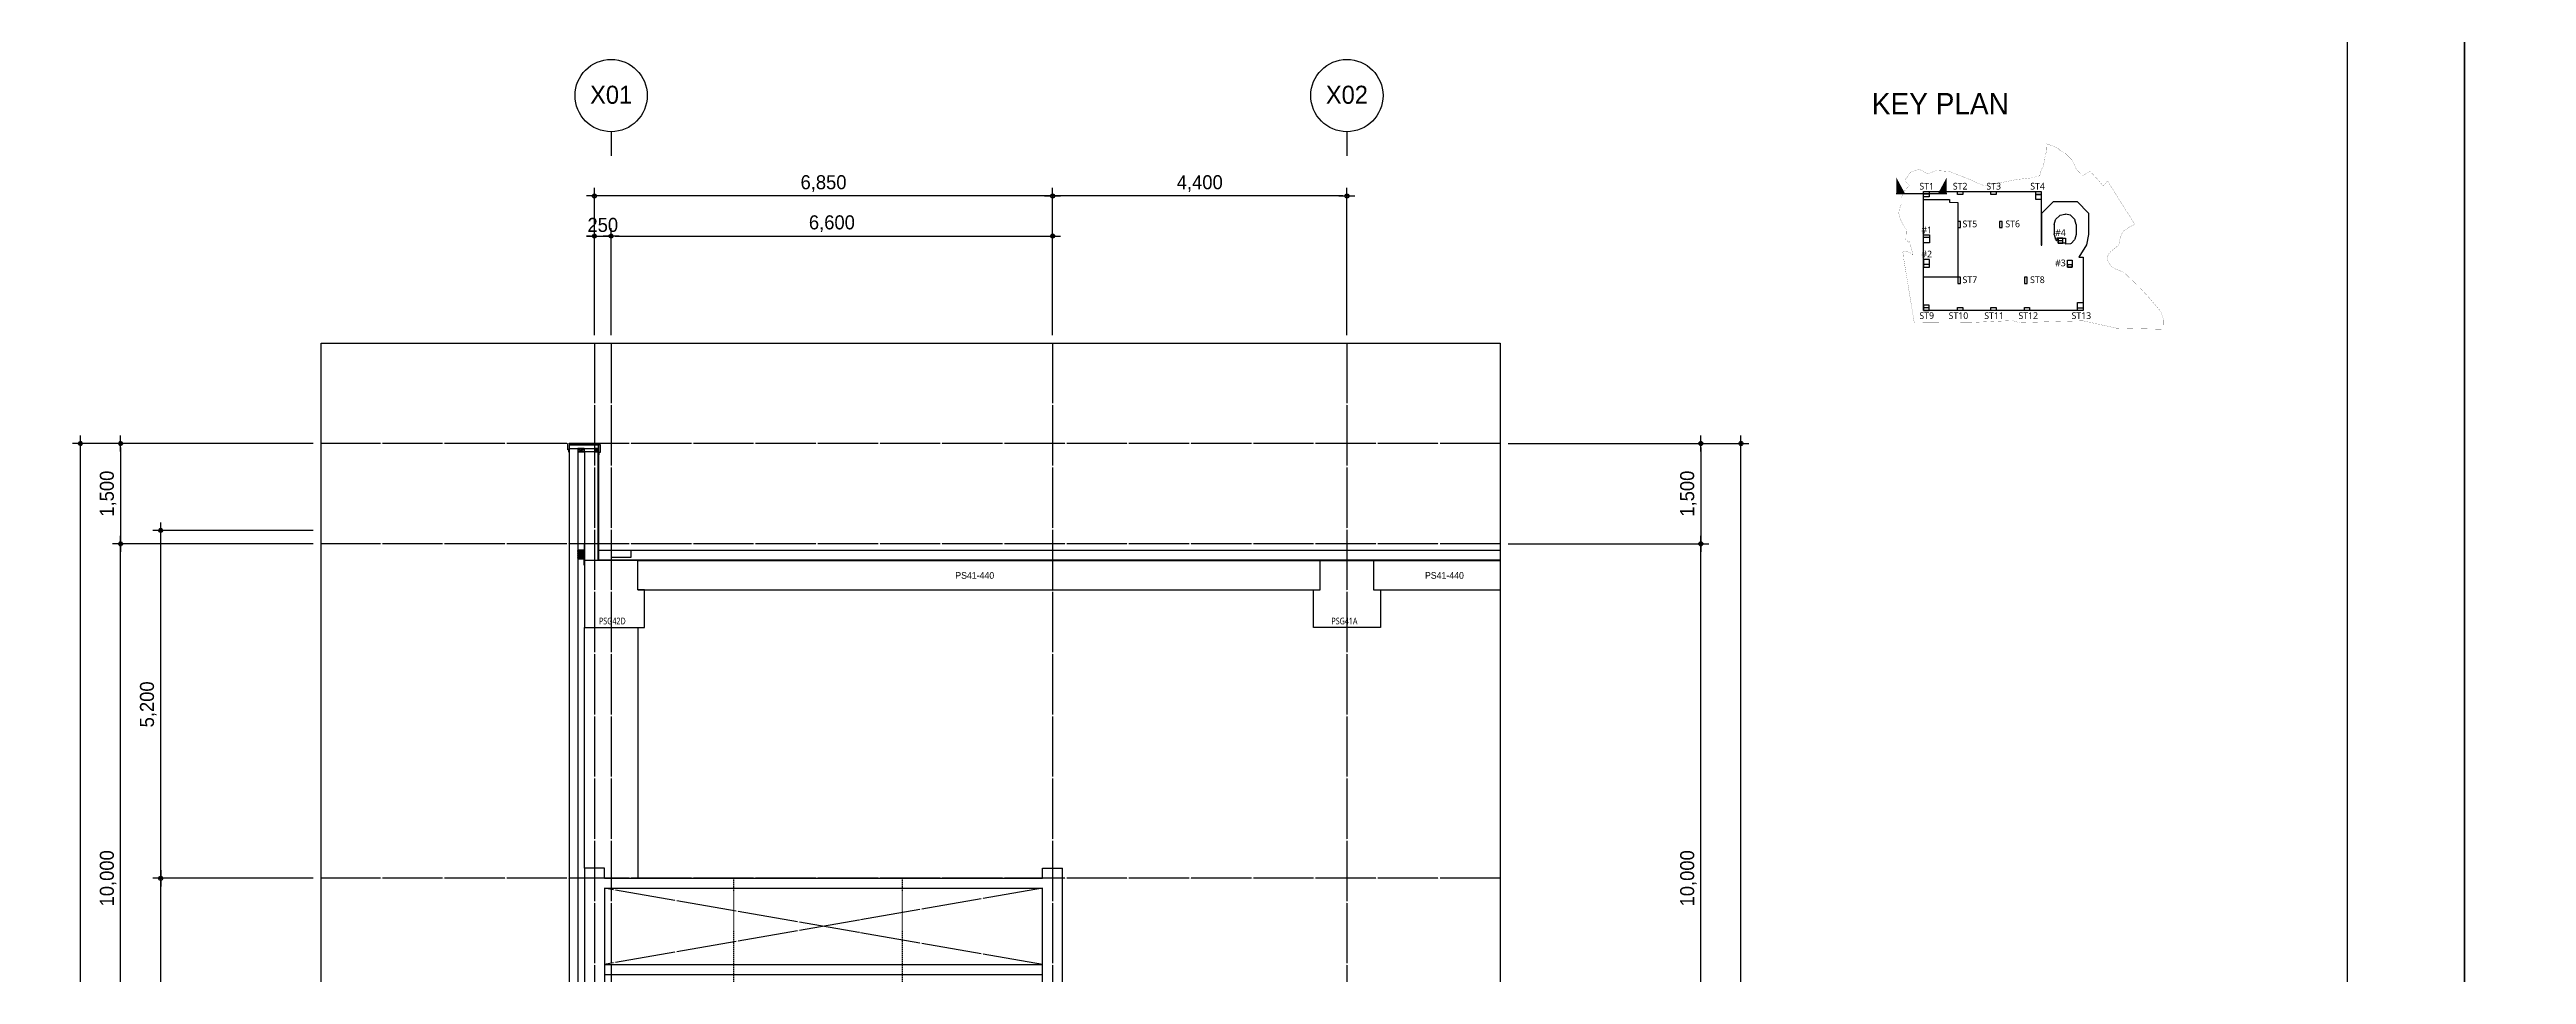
# Model space of a CAD drawing. Header units: millimetres. Extents: x 11948722 to 13111668, y -10771712 to -10232988.
# Drawn here: x 12323859 to 12360889, y -10468141 to -10454315 of the extents above; entities that cross this region are included whole.
import ezdxf
from ezdxf.enums import TextEntityAlignment as Align

# ---------------------------------------------------------------- set-up
doc = ezdxf.new("R2010")
doc.units = ezdxf.units.MM
doc.header["$LTSCALE"] = 150
doc.header["$MEASUREMENT"] = 0
for name, pattern in [('CEN', [6.2, 6, -0.1, 0, -0.1]), ('Xref-계단단면도$0$CENTERk1', [12.3, 10, -1, 0.3, -1]), ('Xref-계단단면도$0$H', [1, 0.6, -0.4]), ('Xref-계단단면도$0$PHANTOM', [2.5, 1.25, -0.25, 0.25, -0.25, 0.25, -0.25])]:
    doc.linetypes.add(name, pattern=pattern)
doc.layers.get('0').update_dxf_attribs({"linetype": 'CONTINUOUS'})
doc.layers.get('Defpoints').update_dxf_attribs({"color": 117, "linetype": 'CONTINUOUS'})
for name, color, linetype in [('A-CON', 2, 'CONTINUOUS'), ('A-FIN-4', 9, 'CONTINUOUS'), ('A-중심선', 10, 'CEN'), ('CON-C', 2, 'CONTINUOUS'), ('ELE-06', 6, 'CONTINUOUS'), ('ELE-3', 7, 'CONTINUOUS'), ('FIN-1', 9, 'CONTINUOUS'), ('HAT-252', 252, 'CONTINUOUS'), ('PIR판넬', 4, 'CONTINUOUS'), ('WIN 6', 4, 'CONTINUOUS'), ('Xref-계단단면도$0$3 dim0', 7, 'CONTINUOUS'), ('Xref-계단단면도$0$A-DIM', 7, 'CONTINUOUS'), ('Xref-계단단면도$0$CEN', 1, 'CONTINUOUS'), ('Xref-계단단면도$0$Dimtxt_011-237-1261', 253, 'CONTINUOUS'), ('Xref-계단단면도$0$ELE-3', 6, 'CONTINUOUS'), ('Xref-계단단면도$0$square', 143, 'CONTINUOUS'), ('Xref-계단단면도$0$stru_011-237-1261', 3, 'CONTINUOUS'), ('Xref-계단단면도$0$SYM-2', 7, 'CONTINUOUS'), ('Xref-계단단면도$0$TE1', 3, 'CONTINUOUS'), ('Xref-계단단면도$0$TEX', 3, 'CONTINUOUS'), ('Xref-계단단면도$0$WALL', 2, 'CONTINUOUS'), ('Xref-계단단면도$0$사업부지', 6, 'CONTINUOUS'), ('판넬_PIR 우레탄', 4, 'CONTINUOUS')]:
    doc.layers.add(name, color=color, linetype=linetype)
doc.styles.get("Standard").update_dxf_attribs({"font": 'NanumGothic.ttf'})
doc.styles.add('Xref-계단단면도$0$나눔고딕 Se', font='')
doc.styles.add('Xref-계단단면도$0$돋움', font='')
doc.styles.add('나눔고딕 Se', font='NanumGothic.ttf')
doc.styles.get('Xref-계단단면도$0$나눔고딕 Se').set_extended_font_data('Dotum')
doc.styles.get('Xref-계단단면도$0$돋움').set_extended_font_data('Dotum')
doc.dimstyles.new('Xref-계단단면도$0$A1-100', dxfattribs={"dimtxt": 3, "dimasz": 1, "dimexe": 2, "dimexo": 2, "dimgap": 1, "dimtad": 1, "dimdec": 0, "dimzin": 12, "dimdsep": 46, "dimlunit": 6, "dimtxsty": 'Xref-계단단면도$0$나눔고딕 Se', "dimblk1": 'Xref-계단단면도$0$DIMDOT', "dimblk2": 'Xref-계단단면도$0$DIMDOT', "dimsah": 1, "dimcen": -1, "dimdle": 2, "dimclrd": 256, "dimclre": 256, "dimclrt": 3, "dimadec": 0, "dimazin": 0, "dimtfac": 1, "dimtdec": 0, "dimtix": 1, "dimtmove": 2, "dimatfit": 3, "dimldrblk": 'Xref-계단단면도$0$DIMDOT', "dimfxl": 1, "dimtvp": 1, "dimtolj": 1, "dimtzin": 12, "dimlwd": -1, "dimlwe": -1, "dimarcsym": 0})

# ---------------------------------------------------------------- blocks, each defined once
blk = doc.blocks.new('A$C70812429')
at = {"layer": 'Xref-계단단면도$0$WALL', "color": 7}
for p, q in [((289377, -159419), (291069, -153102)), ((289377, -159419), (289377, -171419)), ((291069, -153102), (291569, -152236)), ((291569, -152236), (296194, -147612)), ((296194, -147612), (297060, -147112)), ((297060, -147112), (303377, -145419)), ((303377, -145419), (304377, -145419)), ((310694, -147112), (304377, -145419)), ((310694, -147112), (311560, -147612)), ((316184, -152236), (311560, -147612)), ((316184, -152236), (316684, -153102)), ((318377, -159419), (316684, -153102)), ((318377, -159419), (318377, -160419)), ((318377, -160419), (318377, -171419)), ((289377, -172419), (289377, -171419)), ((289377, -172419), (291091, -178724)), ((291591, -179590), (291091, -178724)), ((291591, -179590), (292103, -180099)), ((292700, -177089), (292700, -179851)), ((294457, -177089), (292700, -177089)), ((304357, -183889), (304357, -185119)), ((310672, -184689), (304377, -185119)), ((311538, -184189), (310672, -184689)), ((316162, -179590), (311538, -184189)), ((316662, -178724), (316162, -179590)), ((318377, -172419), (316662, -178724)), ((318377, -171419), (318377, -172419))]:
    blk.add_line(p, q, dxfattribs=at)
for points in [[(124627, -122919), (117477, -122919), (117477, -115719), (124627, -115719)], [(124627, -119519), (117477, -119519), (117477, -115719), (124627, -115719)], [(162477, -228719), (117477, -228719), (117477, -126519), (151477, -126519), (151477, -130019), (162477, -130069)], [(168977, -119669), (162077, -119669), (162077, -115719), (168977, -115719)], [(212977, -119669), (206077, -119669), (206077, -115719), (212977, -115719)], [(272277, -119669), (265127, -119669), (265127, -115719), (272277, -115719)], [(265127, -119669), (272277, -119669), (272277, -126419), (265127, -126419)], [(162477, -155200), (162477, -163200), (166127, -163200), (166127, -155200)], [(217224, -155200), (217224, -163200), (220874, -163200), (220874, -155200)], [(125477, -183119), (117477, -183119), (117477, -172719), (125477, -172719)], [(125477, -176369), (117477, -176369), (117477, -172719), (125477, -172719)], [(304377, -183889), (294477, -183889), (294477, -177089), (304377, -177089)], [(300827, -177089), (294477, -177089), (294477, -183889), (300827, -183889)], [(300827, -180639), (294477, -180639), (294477, -183889), (300827, -183889)], [(125477, -205119), (117477, -205119), (117477, -215519), (125477, -215519)], [(125477, -211869), (117477, -211869), (117477, -215519), (125477, -215519)], [(313027, -215319), (306877, -215319), (306877, -206019), (313027, -206019)], [(313027, -212069), (306877, -212069), (306877, -215319), (313027, -215319)], [(162477, -228719), (162477, -236719), (166127, -236719), (166127, -228719)], [(250077, -228719), (250077, -236719), (253727, -236719), (253727, -228719)], [(124627, -265219), (117477, -265219), (117477, -272519), (124627, -272519)], [(124627, -268719), (117477, -268719), (117477, -272519), (124627, -272519)], [(162077, -268569), (168977, -268569), (168977, -272519), (162077, -272519)], [(206077, -268569), (212977, -268569), (212977, -272519), (206077, -272519)], [(250077, -268569), (256977, -268569), (256977, -272519), (250077, -272519)], [(320127, -261969), (327277, -261969), (327277, -272519), (320127, -272519)], [(320127, -268719), (327277, -268719), (327277, -272519), (320127, -272519)]]:
    blk.add_lwpolyline(points, close=True, dxfattribs=at)
blk.add_lwpolyline([(327277, -272519), (117477, -272519), (117477, -115719), (272277, -115719), (272277, -186219), (273077, -186219), (273077, -144295), (288252, -129119), (319501, -129119), (334677, -144295), (334677, -172496), (331727, -185965), (321692, -201994), (327277, -201994), (327277, -272519)], dxfattribs=at)
blk.add_arc((292350, -179851), 350, 225.155035, 0, dxfattribs=at)
at = {"layer": 'Xref-계단단면도$0$사업부지', "color": 1, "linetype": 'Xref-계단단면도$0$PHANTOM', "const_width": 189, "flags": 128}
blk.add_lwpolyline([(97778, -182562), (94159, -179240), (94762, -165477), (92418, -162912), (88764, -156063), (85967, -149695), (84751, -143756), (86069, -137823), (88188, -132949), (88235, -124327), (91497, -115888), (98026, -108642), (98784, -107396), (95194, -104952), (93053, -100732), (95975, -96700), (100526, -90421), (111288, -86481), (123099, -92574), (134051, -88243), (151282, -89467), (169234, -96476), (179910, -100643), (187103, -104288), (197773, -108293), (225036, -103011), (239918, -100023), (258939, -97967), (270281, -95108), (271992, -88091), (274658, -83053), (276202, -76809), (276867, -71625), (279724, -60353), (279301, -53218), (288605, -56251), (294513, -59227), (298230, -62774), (302460, -64226), (312409, -73953), (315098, -78534), (318547, -86957), (327224, -95061), (332642, -91564), (336541, -89047), (346711, -100125), (352007, -106284), (353979, -108578), (359555, -101928), (374892, -126588), (390086, -150565), (395380, -159014), (387488, -162906), (379505, -168671), (376096, -176979), (375041, -183641), (373297, -186875), (361715, -196579), (358701, -203210), (360939, -209038), (365022, -214834), (370252, -218059), (380720, -221942), (396324, -236773), (400613, -240850), (407234, -248027), (414278, -255665), (429731, -273646), (433256, -283950), (432893, -297063), (371368, -295615), (327193, -285905), (308632, -286424), (243708, -288288), (234006, -285635), (179591, -288111), (105280, -288771), (91225, -203609), (91599, -199622), (89663, -195448), (94651, -194696), (94653, -194696), (94653, -194696), (94655, -194696), (100506, -196721), (103538, -199201), (98880, -181445), (97778, -182562), (94159, -179240)], close=True, dxfattribs=at)
at = {"layer": 'Defpoints', "style": '나눔고딕 Se'}
for s, p in [('ST1', (121603, -113213)), ('ST2', (165552, -113213)), ('ST3', (209789, -113213)), ('ST4', (267472, -113213)), ('#1', (121603, -170655)), ('ST5', (178387, -162807)), ('ST6', (234705, -162807)), ('#2', (121603, -202516)), ('#4', (297539, -174248)), ('ST7', (178387, -236297)), ('ST8', (267286, -236297)), ('#3', (297539, -214144)), ('ST9', (121603, -283507)), ('ST10', (163364, -283507)), ('ST11', (210218, -283507)), ('ST12', (255180, -283507)), ('ST13', (325089, -283507))]:
    blk.add_text(s, height=8800.7, dxfattribs=at).set_placement(p, align=Align.CENTER)
blk = doc.blocks.new('Xref-계단단면도$0$DIMDOT')
at = {"color": 0}
blk.add_line((-2, 0), (2, 0), dxfattribs=at)
for radius in [0.5, 0.25]:
    blk.add_circle((0, 0), radius, dxfattribs=at)
blk = doc.blocks.new('*D1769')
at = {"layer": 'Defpoints', "color": 0, "ltscale": 1200}
for p in [(12338855, -10457104), (12332255, -10458704), (12338855, -10458704)]:
    blk.add_point(p, dxfattribs=at)
at = {"layer": 'Xref-계단단면도$0$3 dim0'}
for p, q in [((12332255, -10458584), (12332255, -10456984)), ((12332315, -10457104), (12338795, -10457104)), ((12338855, -10458584), (12338855, -10456984))]:
    blk.add_line(p, q, dxfattribs=at)
at = {"layer": 'Xref-계단단면도$0$3 dim0', "ltscale": 1200, "xscale": 60, "yscale": 60, "zscale": 60, "rotation": 180}
blk.add_blockref('Xref-계단단면도$0$DIMDOT', (12332255, -10457104), dxfattribs=at)
at = {"layer": 'Xref-계단단면도$0$3 dim0', "ltscale": 1200, "xscale": 60, "yscale": 60, "zscale": 60}
blk.add_blockref('Xref-계단단면도$0$DIMDOT', (12338855, -10457104), dxfattribs=at)
at = {"layer": 'Xref-계단단면도$0$3 dim0', "color": 3, "ltscale": 1200, "insert": (12335555, -10456918), "char_height": 210, "attachment_point": 5, "style": 'Xref-계단단면도$0$나눔고딕 Se'}
blk.add_mtext('\\A1;6,600', dxfattribs=at)
blk = doc.blocks.new('*D1770')
at = {"layer": 'Defpoints', "color": 0, "ltscale": 1200}
for p in [(12345546, -10460204), (12345546, -10461704), (12348546, -10461704)]:
    blk.add_point(p, dxfattribs=at)
at = {"layer": 'Xref-계단단면도$0$3 dim0'}
for p, q in [((12345666, -10460204), (12348666, -10460204)), ((12348546, -10460264), (12348546, -10461644)), ((12345666, -10461704), (12348666, -10461704))]:
    blk.add_line(p, q, dxfattribs=at)
at = {"layer": 'Xref-계단단면도$0$3 dim0', "ltscale": 1200, "xscale": 60, "yscale": 60, "zscale": 60}
for p, rotation in [((12348546, -10460204), 90), ((12348546, -10461704), 270)]:
    blk.add_blockref('Xref-계단단면도$0$DIMDOT', p, dxfattribs=dict(at, rotation=rotation))
at = {"layer": 'Xref-계단단면도$0$3 dim0', "color": 3, "ltscale": 1200, "insert": (12348361, -10460954), "char_height": 210, "attachment_point": 5, "rotation": 90, "style": 'Xref-계단단면도$0$나눔고딕 Se'}
blk.add_mtext('\\A1;1,500', dxfattribs=at)
blk = doc.blocks.new('*D1771')
at = {"layer": 'Defpoints', "color": 0, "ltscale": 1200}
for p in [(12327921, -10460204), (12324921, -10461704), (12327921, -10461704)]:
    blk.add_point(p, dxfattribs=at)
at = {"layer": 'Xref-계단단면도$0$3 dim0'}
for p, q in [((12327801, -10460204), (12324801, -10460204)), ((12324921, -10460264), (12324921, -10461644)), ((12327801, -10461704), (12324801, -10461704))]:
    blk.add_line(p, q, dxfattribs=at)
at = {"layer": 'Xref-계단단면도$0$3 dim0', "ltscale": 1200, "xscale": 60, "yscale": 60, "zscale": 60}
for p, rotation in [((12324921, -10460204), 90), ((12324921, -10461704), 270)]:
    blk.add_blockref('Xref-계단단면도$0$DIMDOT', p, dxfattribs=dict(at, rotation=rotation))
at = {"layer": 'Xref-계단단면도$0$3 dim0', "color": 3, "ltscale": 1200, "insert": (12324735, -10460954), "char_height": 210, "attachment_point": 5, "rotation": 90, "style": 'Xref-계단단면도$0$나눔고딕 Se'}
blk.add_mtext('\\A1;1,500', dxfattribs=at)
blk = doc.blocks.new('*D1772')
at = {"layer": 'Defpoints', "color": 0, "ltscale": 1200}
for p in [(12324921, -10461704), (12327921, -10461704), (12327921, -10471704)]:
    blk.add_point(p, dxfattribs=at)
at = {"layer": 'Xref-계단단면도$0$3 dim0'}
for p, q in [((12327801, -10461704), (12324801, -10461704)), ((12324921, -10471644), (12324921, -10461764)), ((12327801, -10471704), (12324801, -10471704))]:
    blk.add_line(p, q, dxfattribs=at)
at = {"layer": 'Xref-계단단면도$0$3 dim0', "ltscale": 1200, "xscale": 60, "yscale": 60, "zscale": 60}
for p, rotation in [((12324921, -10461704), 90), ((12324921, -10471704), 270)]:
    blk.add_blockref('Xref-계단단면도$0$DIMDOT', p, dxfattribs=dict(at, rotation=rotation))
at = {"layer": 'Xref-계단단면도$0$3 dim0', "color": 3, "ltscale": 1200, "insert": (12324735, -10466704), "char_height": 210, "attachment_point": 5, "rotation": 90, "style": 'Xref-계단단면도$0$나눔고딕 Se'}
blk.add_mtext('\\A1;10,000', dxfattribs=at)
blk = doc.blocks.new('*D1773')
at = {"layer": 'Defpoints', "color": 0, "ltscale": 1200}
for p in [(12332005, -10456504), (12332005, -10458704), (12338855, -10458704)]:
    blk.add_point(p, dxfattribs=at)
at = {"layer": 'Xref-계단단면도$0$3 dim0'}
for p, q in [((12332005, -10458584), (12332005, -10456384)), ((12338795, -10456504), (12332065, -10456504)), ((12338855, -10458584), (12338855, -10456384))]:
    blk.add_line(p, q, dxfattribs=at)
at = {"layer": 'Xref-계단단면도$0$3 dim0', "ltscale": 1200, "xscale": 60, "yscale": 60, "zscale": 60, "rotation": 180}
blk.add_blockref('Xref-계단단면도$0$DIMDOT', (12332005, -10456504), dxfattribs=at)
at = {"layer": 'Xref-계단단면도$0$3 dim0', "ltscale": 1200, "xscale": 60, "yscale": 60, "zscale": 60}
blk.add_blockref('Xref-계단단면도$0$DIMDOT', (12338855, -10456504), dxfattribs=at)
at = {"layer": 'Xref-계단단면도$0$3 dim0', "color": 3, "ltscale": 1200, "insert": (12335430, -10456318), "char_height": 210, "attachment_point": 5, "style": 'Xref-계단단면도$0$나눔고딕 Se'}
blk.add_mtext('\\A1;6,850', dxfattribs=at)
blk = doc.blocks.new('*D1774')
at = {"layer": 'Defpoints', "color": 0, "ltscale": 1200}
for p in [(12345546, -10460204), (12349146, -10460204), (12345546, -10491704)]:
    blk.add_point(p, dxfattribs=at)
at = {"layer": 'Xref-계단단면도$0$3 dim0'}
for p, q in [((12345666, -10460204), (12349266, -10460204)), ((12349146, -10491644), (12349146, -10460264)), ((12345666, -10491704), (12349266, -10491704))]:
    blk.add_line(p, q, dxfattribs=at)
at = {"layer": 'Xref-계단단면도$0$3 dim0', "ltscale": 1200, "xscale": 60, "yscale": 60, "zscale": 60}
for p, rotation in [((12349146, -10460204), 90), ((12349146, -10491704), 270)]:
    blk.add_blockref('Xref-계단단면도$0$DIMDOT', p, dxfattribs=dict(at, rotation=rotation))
at = {"layer": 'Xref-계단단면도$0$3 dim0', "color": 3, "ltscale": 1200, "insert": (12348961, -10475954), "char_height": 210, "attachment_point": 5, "rotation": 90, "style": 'Xref-계단단면도$0$나눔고딕 Se'}
blk.add_mtext('\\A1;31,500', dxfattribs=at)
blk = doc.blocks.new('*D1775')
at = {"layer": 'Defpoints', "color": 0, "ltscale": 1200}
for p in [(12345546, -10461704), (12348546, -10461704), (12345546, -10471704)]:
    blk.add_point(p, dxfattribs=at)
at = {"layer": 'Xref-계단단면도$0$3 dim0'}
for p, q in [((12345666, -10461704), (12348666, -10461704)), ((12348546, -10471644), (12348546, -10461764)), ((12345666, -10471704), (12348666, -10471704))]:
    blk.add_line(p, q, dxfattribs=at)
at = {"layer": 'Xref-계단단면도$0$3 dim0', "ltscale": 1200, "xscale": 60, "yscale": 60, "zscale": 60}
for p, rotation in [((12348546, -10461704), 90), ((12348546, -10471704), 270)]:
    blk.add_blockref('Xref-계단단면도$0$DIMDOT', p, dxfattribs=dict(at, rotation=rotation))
at = {"layer": 'Xref-계단단면도$0$3 dim0', "color": 3, "ltscale": 1200, "insert": (12348361, -10466704), "char_height": 210, "attachment_point": 5, "rotation": 90, "style": 'Xref-계단단면도$0$나눔고딕 Se'}
blk.add_mtext('\\A1;10,000', dxfattribs=at)
blk = doc.blocks.new('*D1779')
at = {"layer": 'Defpoints', "color": 0, "ltscale": 1200}
for p in [(12332255, -10457104), (12332005, -10458704), (12332255, -10458704)]:
    blk.add_point(p, dxfattribs=at)
at = {"layer": 'Xref-계단단면도$0$3 dim0'}
for p, q in [((12331945, -10457104), (12331885, -10457104)), ((12332005, -10458584), (12332005, -10456984)), ((12332005, -10457104), (12332255, -10457104)), ((12332255, -10458584), (12332255, -10456984)), ((12332315, -10457104), (12332375, -10457104))]:
    blk.add_line(p, q, dxfattribs=at)
at = {"layer": 'Xref-계단단면도$0$3 dim0', "ltscale": 1200, "xscale": 60, "yscale": 60, "zscale": 60}
blk.add_blockref('Xref-계단단면도$0$DIMDOT', (12332005, -10457104), dxfattribs=at)
at = {"layer": 'Xref-계단단면도$0$3 dim0', "ltscale": 1200, "xscale": 60, "yscale": 60, "zscale": 60, "rotation": 180}
blk.add_blockref('Xref-계단단면도$0$DIMDOT', (12332255, -10457104), dxfattribs=at)
at = {"layer": 'Xref-계단단면도$0$3 dim0', "color": 3, "ltscale": 1200, "insert": (12332130, -10456938), "char_height": 210, "attachment_point": 5, "style": 'Xref-계단단면도$0$나눔고딕 Se'}
blk.add_mtext('\\A1;250', dxfattribs=at)
blk = doc.blocks.new('*D1780')
at = {"layer": 'Defpoints', "color": 0, "ltscale": 1200}
for p in [(12338855, -10456504), (12338855, -10458704), (12343255, -10458704)]:
    blk.add_point(p, dxfattribs=at)
at = {"layer": 'Xref-계단단면도$0$3 dim0'}
for p, q in [((12338855, -10458584), (12338855, -10456384)), ((12343195, -10456504), (12338915, -10456504)), ((12343255, -10458584), (12343255, -10456384))]:
    blk.add_line(p, q, dxfattribs=at)
at = {"layer": 'Xref-계단단면도$0$3 dim0', "ltscale": 1200, "xscale": 60, "yscale": 60, "zscale": 60, "rotation": 180}
blk.add_blockref('Xref-계단단면도$0$DIMDOT', (12338855, -10456504), dxfattribs=at)
at = {"layer": 'Xref-계단단면도$0$3 dim0', "ltscale": 1200, "xscale": 60, "yscale": 60, "zscale": 60}
blk.add_blockref('Xref-계단단면도$0$DIMDOT', (12343255, -10456504), dxfattribs=at)
at = {"layer": 'Xref-계단단면도$0$3 dim0', "color": 3, "ltscale": 1200, "insert": (12341055, -10456318), "char_height": 210, "attachment_point": 5, "style": 'Xref-계단단면도$0$나눔고딕 Se'}
blk.add_mtext('\\A1;4,400', dxfattribs=at)
blk = doc.blocks.new('*D1789')
at = {"layer": 'Defpoints', "color": 0, "ltscale": 1200}
for p in [(12324321, -10460204), (12327921, -10460204), (12327921, -10491704)]:
    blk.add_point(p, dxfattribs=at)
at = {"layer": 'Xref-계단단면도$0$3 dim0'}
for p, q in [((12327801, -10460204), (12324201, -10460204)), ((12324321, -10491644), (12324321, -10460264)), ((12327801, -10491704), (12324201, -10491704))]:
    blk.add_line(p, q, dxfattribs=at)
at = {"layer": 'Xref-계단단면도$0$3 dim0', "ltscale": 1200, "xscale": 60, "yscale": 60, "zscale": 60}
for p, rotation in [((12324321, -10460204), 90), ((12324321, -10491704), 270)]:
    blk.add_blockref('Xref-계단단면도$0$DIMDOT', p, dxfattribs=dict(at, rotation=rotation))
at = {"layer": 'Xref-계단단면도$0$3 dim0', "color": 3, "ltscale": 1200, "insert": (12324135, -10475954), "char_height": 210, "attachment_point": 5, "rotation": 90, "style": 'Xref-계단단면도$0$나눔고딕 Se'}
blk.add_mtext('\\A1;31,500', dxfattribs=at)
blk = doc.blocks.new('*D1794')
at = {"layer": 'Defpoints', "color": 0, "ltscale": 1200}
for p in [(12325521, -10466704), (12327921, -10466704), (12327921, -10471704)]:
    blk.add_point(p, dxfattribs=at)
at = {"layer": 'Xref-계단단면도$0$3 dim0'}
for p, q in [((12327801, -10466704), (12325401, -10466704)), ((12325521, -10471644), (12325521, -10466764)), ((12327801, -10471704), (12325401, -10471704))]:
    blk.add_line(p, q, dxfattribs=at)
at = {"layer": 'Xref-계단단면도$0$3 dim0', "ltscale": 1200, "xscale": 60, "yscale": 60, "zscale": 60}
for p, rotation in [((12325521, -10466704), 90), ((12325521, -10471704), 270)]:
    blk.add_blockref('Xref-계단단면도$0$DIMDOT', p, dxfattribs=dict(at, rotation=rotation))
at = {"layer": 'Xref-계단단면도$0$3 dim0', "color": 3, "ltscale": 1200, "insert": (12325335, -10469204), "char_height": 210, "attachment_point": 5, "rotation": 90, "style": 'Xref-계단단면도$0$나눔고딕 Se'}
blk.add_mtext('\\A1;5,000', dxfattribs=at)
blk = doc.blocks.new('*D1796')
at = {"layer": 'Defpoints', "color": 0, "ltscale": 1200}
for p in [(12325521, -10461504), (12327921, -10461504), (12327921, -10466704)]:
    blk.add_point(p, dxfattribs=at)
at = {"layer": 'Xref-계단단면도$0$3 dim0'}
for p, q in [((12327801, -10461504), (12325401, -10461504)), ((12325521, -10466644), (12325521, -10461564)), ((12327801, -10466704), (12325401, -10466704))]:
    blk.add_line(p, q, dxfattribs=at)
at = {"layer": 'Xref-계단단면도$0$3 dim0', "ltscale": 1200, "xscale": 60, "yscale": 60, "zscale": 60}
for p, rotation in [((12325521, -10461504), 90), ((12325521, -10466704), 270)]:
    blk.add_blockref('Xref-계단단면도$0$DIMDOT', p, dxfattribs=dict(at, rotation=rotation))
at = {"layer": 'Xref-계단단면도$0$3 dim0', "color": 3, "ltscale": 1200, "insert": (12325335, -10464104), "char_height": 210, "attachment_point": 5, "rotation": 90, "style": 'Xref-계단단면도$0$나눔고딕 Se'}
blk.add_mtext('\\A1;5,200', dxfattribs=at)
blk = doc.blocks.new('Xref-계단단면도$0$square100x50')
at = {"layer": 'Xref-계단단면도$0$CEN', "linetype": 'Xref-계단단면도$0$CENTERk1', "ltscale": 0.01}
for p, q in [((-45, 5), (45, 45)), ((-45, 45), (45, 5))]:
    blk.add_line(p, q, dxfattribs=at)
at = {"layer": 'Xref-계단단면도$0$stru_011-237-1261'}
for points in [[(50, 42, 0.414214), (42, 50), (-42, 50, 0.414214), (-50, 42), (-50, 8, 0.414214), (-42, 0), (42, 0, 0.414214), (50, 8)], [(47, 42, 0.414214), (42, 47), (-42, 47, 0.414214), (-47, 42), (-47, 8, 0.414214), (-42, 3), (42, 3, 0.414214), (47, 8)]]:
    blk.add_lwpolyline(points, format="xyb", close=True, dxfattribs=at)
blk = doc.blocks.new('Xref-계단단면도$0$square50x50x2.3')
at = {"layer": 'Xref-계단단면도$0$CEN', "linetype": 'Xref-계단단면도$0$CENTERk1', "ltscale": 0.01}
for p, q in [((-20, 5), (20, 45)), ((-20, 45), (20, 5))]:
    blk.add_line(p, q, dxfattribs=at)
at = {"layer": 'Xref-계단단면도$0$stru_011-237-1261'}
for points in [[(-17, 50, 0.414214), (-25, 42), (-25, 8, 0.414214), (-17, 0), (17, 0, 0.414214), (25, 8), (25, 42, 0.414214), (17, 50)], [(-17, 3), (17, 3, 0.414214), (22, 8), (22, 42, 0.414214), (17, 47), (-17, 47, 0.414214), (-22, 42), (-22, 8, 0.414214)]]:
    blk.add_lwpolyline(points, format="xyb", close=True, dxfattribs=at)
blk = doc.blocks.new('PSG42D')
at = {"layer": 'CON-C', "ltscale": 1200, "flags": 128}
blk.add_lwpolyline([(450, 560), (350, 560), (350, 1000), (-450, 1000), (-450, 0), (450, 0)], close=True, dxfattribs=at)
at = {"layer": 'Defpoints', "color": 1, "width": 0.8}
blk.add_text('PSG42D', height=99.8, dxfattribs=at).set_placement((-231, 96), align=Align.MIDDLE_LEFT)
blk = doc.blocks.new('PSG41A')
at = {"layer": 'CON-C', "ltscale": 1200, "flags": 128}
blk.add_lwpolyline([(-500, 0), (-500, 560), (-400, 560), (-400, 1000), (400, 1000), (400, 560), (500, 560), (500, 0)], close=True, dxfattribs=at)
at = {"layer": 'Defpoints', "color": 1, "width": 0.8}
blk.add_text('PSG41A', height=99.8, dxfattribs=at).set_placement((-231, 96), align=Align.MIDDLE_LEFT)

msp = doc.modelspace()

# ---------------------------------------------------------------- hatches: boundary and pattern name
at = {"layer": 'HAT-252'}
h = msp.add_hatch(dxfattribs=at)
h.set_pattern_fill('CORK', color=256, scale=2.4, angle=180, style=0)
h.set_pattern_definition([(0, (7782918.275, -13780760.485), (0, 7.62), []), (135, (7782922.085, -13780764.295), (-15.24000658, -15.24000658), [10.776312, -10.776312]), (135, (7782923.99, -13780764.295), (-15.24000658, -15.24000658), [10.776312, -10.776312]), (135, (7782925.895, -13780764.295), (-15.24000658, -15.24000658), [10.776312, -10.776312])])
h.paths.add_polyline_path([(12331754.7, -10461803.5), (12331754.7, -10461928.5), (12331854.7, -10461928.5), (12331854.7, -10461803.5)])

# ---------------------------------------------------------------- linework, layer by layer
at = {"layer": 'A-FIN-4'}
for p, q in [((12332254.8, -10461803.5), (12332254.8, -10461903.5)), ((12332254.8, -10461903.5), (12332554.8, -10461903.5)), ((12332554.8, -10461903.5), (12332554.8, -10461803.5))]:
    msp.add_line(p, q, dxfattribs=at)
at = {"layer": 'A-중심선'}
for p, q in [((12332004.7, -10458703.5), (12332004.7, -10505384.5)), ((12332254.7, -10458703.5), (12332254.7, -10505384.5)), ((12338854.7, -10458703.5), (12338854.7, -10505384.5)), ((12343254.7, -10458703.5), (12343254.7, -10505384.5)), ((12345546.5, -10460203.5), (12327920.5, -10460203.5)), ((12345546.5, -10461703.5), (12327920.5, -10461703.5)), ((12345546.5, -10466703.5), (12327920.5, -10466703.5)), ((12338704.7, -10467991), (12332154.7, -10466853.5)), ((12338704.7, -10466853.5), (12332154.7, -10467991))]:
    msp.add_line(p, q, dxfattribs=at)
at = {"layer": 'CON-C', "ltscale": 1200}
for p, q in [((12331854.7, -10460328.5), (12331854.7, -10461953.5)), ((12332054.7, -10460328.5), (12331854.7, -10460328.5)), ((12332054.7, -10460328.5), (12332054.7, -10461953.5)), ((12332654.7, -10461953.5), (12345546.5, -10461953.5)), ((12332654.7, -10462393.5), (12342754.7, -10462393.5)), ((12343754.7, -10462393.5), (12345546.5, -10462393.5)), ((12331854.7, -10466553.5), (12331854.7, -10469406.9)), ((12332154.7, -10466553.5), (12331854.7, -10466553.5)), ((12332154.7, -10466703.5), (12332154.7, -10466553.5)), ((12338704.7, -10466703.5), (12338704.7, -10466553.5)), ((12338704.7, -10466553.5), (12339004.7, -10466553.5)), ((12339004.7, -10469603.5), (12339004.7, -10466553.5)), ((12332154.7, -10466703.5), (12338704.7, -10466703.5)), ((12332154.7, -10466853.5), (12332154.7, -10469406.9)), ((12332154.7, -10466853.5), (12338704.7, -10466853.5)), ((12338704.7, -10469603.5), (12338704.7, -10466853.5))]:
    msp.add_line(p, q, dxfattribs=at)
at = {"layer": 'Defpoints', "ltscale": 1200}
for points in [[(12315412.7, -10452136.3), (12359962.7, -10452136.3), (12359962.7, -10515136.3), (12315412.7, -10515136.3)], [(12359962.7, -10452136.3), (12404512.7, -10452136.3), (12404512.7, -10515136.3), (12359962.7, -10515136.3)], [(12317265.7, -10508461.3), (12358215.7, -10508461.3), (12358215.7, -10453936.3), (12317265.7, -10453936.3)], [(12327920.5, -10458703.5), (12345546.5, -10458703.5), (12345546.5, -10505848.4), (12327920.5, -10505848.4)]]:
    msp.add_lwpolyline(points, close=True, dxfattribs=at)
at = {"layer": 'ELE-06'}
msp.add_line((12345546.5, -10461803.5), (12332054.7, -10461803.5), dxfattribs=at)
at = {"layer": 'ELE-3'}
for p, q in [((12331850.8, -10461707.5), (12331850.8, -10461799.7)), ((12331850.8, -10461707.5), (12331854.7, -10461707.5)), ((12331854.7, -10461707.5), (12331854.7, -10461803.5)), ((12331850.8, -10461799.7), (12331754.7, -10461799.7)), ((12331754.7, -10461803.5), (12331754.7, -10461799.7)), ((12331854.7, -10461803.5), (12331754.7, -10461803.5)), ((12331854.7, -10461928.5), (12331754.7, -10461928.5)), ((12331754.7, -10461928.5), (12331754.7, -10461932.4)), ((12331850.8, -10461932.4), (12331754.7, -10461932.4)), ((12331850.8, -10462024.5), (12331850.8, -10461932.4)), ((12331850.8, -10462024.5), (12331854.7, -10462024.5)), ((12331854.7, -10462024.5), (12331854.7, -10461928.5))]:
    msp.add_line(p, q, dxfattribs=at)
at = {"layer": 'FIN-1'}
for p, q in [((12331606.2, -10460203.5), (12332088.6, -10460220.2)), ((12331606.2, -10460298.5), (12331606.2, -10460203.5)), ((12331624.9, -10460298.5), (12331606.2, -10460298.5)), ((12331608.6, -10460206), (12332086.2, -10460222.5)), ((12331608.6, -10460296.1), (12331608.6, -10460206)), ((12331627.3, -10460296.1), (12331608.6, -10460296.1)), ((12331624.9, -10460331.5), (12331624.9, -10460298.5)), ((12331627.3, -10460331.5), (12331627.3, -10460296.1)), ((12332086.2, -10460222.5), (12332086.2, -10460336.7)), ((12332088.6, -10460220.2), (12332088.6, -10460339.1)), ((12331627.3, -10460316.5), (12331629.7, -10460316.5)), ((12331629.7, -10460316.5), (12331629.7, -10460331.5)), ((12332064.7, -10460358.2), (12332067.1, -10460358.2)), ((12332086.2, -10460336.7), (12332067.1, -10460336.7)), ((12332067.1, -10460336.7), (12332067.1, -10460373.2)), ((12332088.6, -10460339.1), (12332069.5, -10460339.1)), ((12332069.5, -10460339.1), (12332069.5, -10460373.2))]:
    msp.add_line(p, q, dxfattribs=at)
msp.add_lwpolyline([(12331854.7, -10461803.5), (12331754.7, -10461803.5), (12331754.7, -10461928.5), (12331854.7, -10461928.5)], close=True, dxfattribs=at)
for centre in [(12331627.3, -10460331.5), (12332067.1, -10460373.2)]:
    msp.add_arc(centre, 2.4, 180, 0, dxfattribs=at)
at = {"layer": 'HAT-252', "ltscale": 1200}
for p, q in [((12332054.7, -10460328.5), (12332064.7, -10460328.5)), ((12332064.7, -10460328.5), (12332064.7, -10461943.5)), ((12332064.7, -10461943.5), (12345546.5, -10461943.5))]:
    msp.add_line(p, q, dxfattribs=at)
at = {"layer": 'PIR판넬'}
for p, q in [((12331629.7, -10460228.5), (12331629.7, -10469406.9)), ((12331754.7, -10460278.5), (12331754.7, -10469406.9))]:
    msp.add_line(p, q, dxfattribs=at)
at = {"layer": 'WIN 6', "color": 8}
for p, q in [((12331854.7, -10466553.5), (12331854.7, -10462953.5)), ((12332654.7, -10462953.5), (12332654.7, -10466703.5))]:
    msp.add_line(p, q, dxfattribs=at)
at = {"layer": 'Xref-계단단면도$0$A-DIM', "color": 135, "linetype": 'Xref-계단단면도$0$H', "ltscale": 0.2}
for p, q in [((12334084.7, -10466703.5), (12334084.7, -10490226.9)), ((12336604.7, -10466703.5), (12336604.7, -10488775.2))]:
    msp.add_line(p, q, dxfattribs=at)
at = {"layer": 'Xref-계단단면도$0$ELE-3'}
for p, q in [((12332154.7, -10467991), (12338704.7, -10467991)), ((12332154.7, -10468141), (12338704.7, -10468141))]:
    msp.add_line(p, q, dxfattribs=at)
at = {"layer": 'Xref-계단단면도$0$SYM-2'}
for p, q in [((12332254.7, -10455543.5), (12332254.7, -10455903.5)), ((12343254.7, -10455543.5), (12343254.7, -10455903.5))]:
    msp.add_line(p, q, dxfattribs=at)
for centre in [(12332254.7, -10455003.5), (12343254.7, -10455003.5)]:
    msp.add_circle(centre, 540, dxfattribs=at)
at = {"layer": 'Xref-계단단면도$0$TEX', "linetype": 'ByBlock'}
msp.add_line((12352222.4, -10456469.9), (12351468, -10456469.9), dxfattribs=at)
for points in [[(12351468, -10456469.9), (12351468, -10456226.5), (12351600, -10456469.9)], [(12352222.4, -10456469.9), (12352222.4, -10456226.5), (12352090.4, -10456469.9)]]:
    msp.add_solid(points, dxfattribs=at)
at = {"layer": '판넬_PIR 우레탄'}
for p, q in [((12332064.7, -10460228.5), (12331629.7, -10460228.5)), ((12331629.7, -10460278.5), (12332064.7, -10460278.5)), ((12332064.7, -10460278.5), (12332064.7, -10460228.5))]:
    msp.add_line(p, q, dxfattribs=at)

# ---------------------------------------------------------------- block references
at = {"layer": 'A-CON', "xscale": 0.01136278695017933, "yscale": 0.01136278695017933, "zscale": 0.01136278695017933}
msp.add_blockref('A$C70812429', (12350541.2, -10455121.4), dxfattribs=at)
at = {"layer": 'CON-C', "ltscale": 1200}
for name, p in [('PSG42D', (12332304.7, -10462953.5)), ('PSG41A', (12343254.7, -10462953.5))]:
    msp.add_blockref(name, p, dxfattribs=at)
at = {"layer": 'Xref-계단단면도$0$Dimtxt_011-237-1261'}
msp.add_blockref('Xref-계단단면도$0$square50x50x2.3', (12332042.1, -10460328.5), dxfattribs=at)
at = {"layer": 'Xref-계단단면도$0$square', "ltscale": 0.5}
msp.add_blockref('Xref-계단단면도$0$square100x50', (12331804.7, -10460328.5), dxfattribs=at)

# ---------------------------------------------------------------- texts
at = {"layer": 'Defpoints', "style": 'Xref-계단단면도$0$돋움'}
for p in [(12337399.9, -10462226.5), (12344421.8, -10462226.5)]:
    msp.add_text('PS41-440', height=100, dxfattribs=at).set_placement(p)
at = {"layer": 'Xref-계단단면도$0$SYM-2', "color": 3, "style": 'Xref-계단단면도$0$돋움'}
for s, p in [('X01', (12332254.6, -10454991.1)), ('X02', (12343254.6, -10454991.1))]:
    msp.add_text(s, height=270, dxfattribs=at).set_placement(p, align=Align.MIDDLE_CENTER)
at = {"layer": 'Xref-계단단면도$0$TE1', "style": 'Xref-계단단면도$0$나눔고딕 Se'}
msp.add_text('KEY PLAN', height=320, dxfattribs=at).set_placement((12351102.9, -10455124.7), align=Align.MIDDLE_LEFT)

# ---------------------------------------------------------------- dimensions: what is measured, and where the dimension line sits
at = {"layer": 'Xref-계단단면도$0$3 dim0'}
for base, p1, p2, angle, picture, middle in [((12332004.7, -10456503.5), (12338854.7, -10458703.5), (12332004.7, -10458703.5), 180, '*D1773', (12335429.7, -10456318.2)), ((12338854.7, -10456503.5), (12343254.7, -10458703.5), (12338854.7, -10458703.5), 180, '*D1780', (12341054.7, -10456318.2)), ((12324320.5, -10460203.5), (12327920.5, -10491703.5), (12327920.5, -10460203.5), 90, '*D1789', (12324135.1, -10475953.5)), ((12324920.5, -10461703.5), (12327920.5, -10460203.5), (12327920.5, -10461703.5), 90, '*D1771', (12324735.1, -10460953.5)), ((12348546.5, -10461703.5), (12345546.5, -10460203.5), (12345546.5, -10461703.5), 90, '*D1770', (12348361.1, -10460953.5)), ((12349146.5, -10460203.5), (12345546.5, -10491703.5), (12345546.5, -10460203.5), 90, '*D1774', (12348961.1, -10475953.5)), ((12325520.5, -10461503.5), (12327920.5, -10466703.5), (12327920.5, -10461503.5), 270, '*D1796', (12325335.1, -10464103.5)), ((12324920.5, -10461703.5), (12327920.5, -10471703.5), (12327920.5, -10461703.5), 270, '*D1772', (12324735.1, -10466703.5)), ((12348546.5, -10461703.5), (12345546.5, -10471703.5), (12345546.5, -10461703.5), 270, '*D1775', (12348361.1, -10466703.5)), ((12325520.5, -10466703.5), (12327920.5, -10471703.5), (12327920.5, -10466703.5), 270, '*D1794', (12325335.1, -10469203.5))]:
    dim = msp.add_linear_dim(base=base, p1=p1, p2=p2, angle=angle, dimstyle='Xref-계단단면도$0$A1-100', override={"dimscale": 60, "dimtxt": 3.5}, dxfattribs=at)
    dim.commit()
    dim.dimension.update_dxf_attribs({"geometry": picture, "text_midpoint": middle})
for base, p1, p2, picture, middle in [((12332254.7, -10457103.5), (12332004.7, -10458703.5), (12332254.7, -10458703.5), '*D1779', (12332129.7, -10456938.4)), ((12338854.7, -10457103.5), (12332254.7, -10458703.5), (12338854.7, -10458703.5), '*D1769', (12335554.7, -10456918.2))]:
    dim = msp.add_linear_dim(base=base, p1=p1, p2=p2, dimstyle='Xref-계단단면도$0$A1-100', override={"dimscale": 60, "dimtxt": 3.5}, dxfattribs=at)
    dim.commit()
    dim.dimension.update_dxf_attribs({"geometry": picture, "text_midpoint": middle})

doc.saveas('drawing.dxf')
